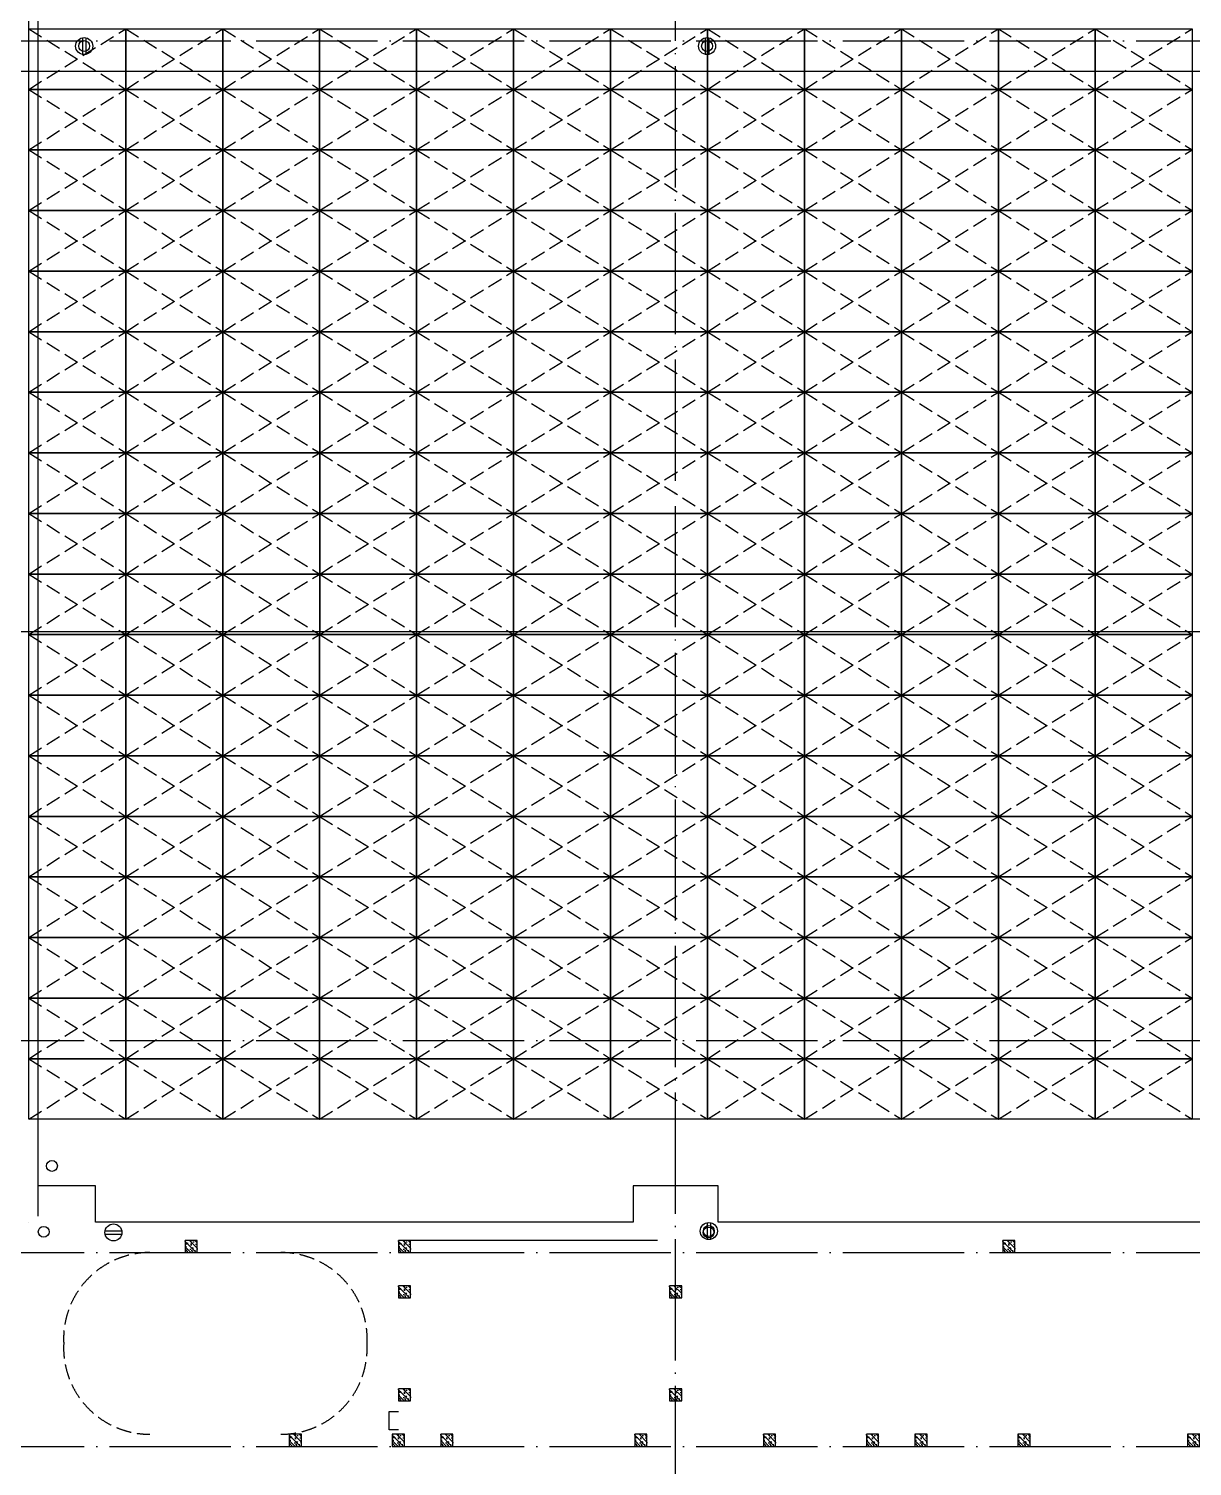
# Model space of a CAD drawing. Extents: x 6843040 to 15500510, y -6507076 to -4940511.
# Drawn here: x 9191530 to 9210731, y -5554030 to -5530302 of the extents above; entities that cross this region are included whole.
import ezdxf

# ---------------------------------------------------------------- set-up
doc = ezdxf.new("R2010")
doc.units = 0
doc.header["$LTSCALE"] = 1000
doc.header["$MEASUREMENT"] = 0
doc.linetypes.add('DASH', pattern=[0.35, 0.25, -0.1])
doc.linetypes.add('DOTE', pattern=[2.42, 2, -0.2, 0.02, -0.2])
for name, color, linetype in [('AXIS', 3, 'Continuous'), ('COLUMN', 10, 'Continuous'), ('DOTE', 8, 'DOTE'), ('EQUIP_雨水斗', 7, 'Continuous'), ('FLOOR', 9, 'Continuous'), ('plan-1', 40, 'Continuous'), ('PUB_HATCH', 8, 'Continuous'), ('S_SURFACE', 6, 'Continuous'), ('VPIPE-雨水', 4, 'Continuous'), ('建筑细线', 5, 'Continuous')]:
    doc.layers.add(name, color=color, linetype=linetype)

# ---------------------------------------------------------------- blocks, each defined once
blk = doc.blocks.new('GF')
at = {"layer": 'PUB_HATCH', "linetype": 'DASH'}
for p, q in [((4750146, -1332007), (4751746, -1331007)), ((4750146, -1331007), (4751746, -1332007))]:
    blk.add_line(p, q, dxfattribs=at)
at = {"layer": 'PUB_HATCH'}
blk.add_lwpolyline([(4751746, -1332007), (4750146, -1332007), (4750146, -1331007), (4751746, -1331007)], close=True, dxfattribs=at)
blk = doc.blocks.new('屋面层构造柱0911')
at = {"layer": 'PUB_HATCH'}
h = blk.add_hatch(dxfattribs=at)
h.set_pattern_fill('钢筋混凝土', color=256, scale=25, angle=90, style=0)
h.set_pattern_definition([(134.999998, (-1374869.433, 749858.72), (-44.194175, -44.194172), []), (140, (-1374869.43, 749858.72), (15.68804, 179.315045), [18.75, -206.25]), (85, (-1374869.43, 749858.72), (-188.048035, -34.68783), [15, -165]), (190.4514, (-1374868.13, 749873.66), (-172.35988, 144.62735), [15.93505, -175.28553]), (136.1842, (-1374919.43, 749858.72), (41.37976, 266.81026), [28.125, -309.375]), (186.6356, (-1374915.99, 749880.95), (-243.52946, 233.66568), [23.90257, -262.92825]), (81.1842, (-1374919.43, 749858.72), (-243.52964, 233.6655), [22.5, -247.5]), (111, (-1374906.93, 749883.72), (100.65473, 149.22676), [18.75, -206.25]), (56, (-1374906.93, 749883.72), (-181.28751, 60.82884), [15, -165]), (161.4514, (-1374898.55, 749896.15), (-80.63262, 210.05566), [15.93505, -175.28553]), (127.499998, (-1374869.433, 749858.72), (-83.223463, 3.039967), [0, -163, 0, -167.5, 0, -165.625]), (97.499998, (-1374869.43, 749858.72), (-98.602926, 65.767388), [0, -95.5, 0, -159.25, 0, -63.125]), (57.499998, (-1374869.433, 749802.97), (5.638722, 133.455609), [0, -62.5, 0, -195, 0, -258.75]), (47.499998, (-1374869.43, 749777.97), (-25.02624, 145.796543), [0, -81.25, 0, -129.5, 0, -183.75])])
edge = h.paths.add_edge_path()
edge.add_line((-1068453, 1017340), (-1068653, 1017340))
edge.add_line((-1068453, 1017340), (-1068453, 1017540))
edge.add_line((-1068453, 1017540), (-1068653, 1017540))
edge.add_line((-1068653, 1017540), (-1068653, 1017340))
h = blk.add_hatch(dxfattribs=at)
h.set_pattern_fill('钢筋混凝土', color=256, scale=25, angle=90, style=0)
h.set_pattern_definition([(134.999998, (-1371350.62, 749858.72), (-44.194175, -44.194172), []), (140, (-1371350.62, 749858.72), (15.68804, 179.315045), [18.75, -206.25]), (85, (-1371350.62, 749858.72), (-188.048035, -34.68783), [15, -165]), (190.4514, (-1371349.31, 749873.66), (-172.35988, 144.62735), [15.93505, -175.28553]), (136.1842, (-1371400.62, 749858.72), (41.37976, 266.81026), [28.125, -309.375]), (186.6356, (-1371397.17, 749880.95), (-243.52946, 233.66568), [23.90257, -262.92825]), (81.1842, (-1371400.62, 749858.72), (-243.52964, 233.6655), [22.5, -247.5]), (111, (-1371388.12, 749883.72), (100.65473, 149.22676), [18.75, -206.25]), (56, (-1371388.12, 749883.72), (-181.28751, 60.82884), [15, -165]), (161.4514, (-1371379.73, 749896.15), (-80.63262, 210.05566), [15.93505, -175.28553]), (127.499998, (-1371350.62, 749858.72), (-83.223463, 3.039967), [0, -163, 0, -167.5, 0, -165.625]), (97.499998, (-1371350.62, 749858.72), (-98.602926, 65.767388), [0, -95.5, 0, -159.25, 0, -63.125]), (57.499998, (-1371350.62, 749802.97), (5.638722, 133.455609), [0, -62.5, 0, -195, 0, -258.75]), (47.499998, (-1371350.62, 749777.97), (-25.02624, 145.796543), [0, -81.25, 0, -129.5, 0, -183.75])])
edge = h.paths.add_edge_path()
edge.add_line((-1064934, 1017340), (-1065134, 1017340))
edge.add_line((-1064934, 1017340), (-1064934, 1017540))
edge.add_line((-1064934, 1017540), (-1065134, 1017540))
edge.add_line((-1065134, 1017540), (-1065134, 1017340))
h = blk.add_hatch(dxfattribs=at)
h.set_pattern_fill('钢筋混凝土', color=256, scale=25, angle=90, style=0)
h.set_pattern_definition([(134.999998, (-1361375.3, 749859.19), (-44.194175, -44.194172), []), (140, (-1361375.3, 749859.19), (15.68804, 179.315045), [18.75, -206.25]), (85, (-1361375.3, 749859.19), (-188.048035, -34.68783), [15, -165]), (190.4514, (-1361374, 749874.13), (-172.35988, 144.62735), [15.93505, -175.28553]), (136.1842, (-1361425.3, 749859.2), (41.37976, 266.81026), [28.125, -309.375]), (186.6356, (-1361421.85, 749881.42), (-243.52946, 233.66568), [23.90257, -262.92825]), (81.1842, (-1361425.3, 749859.2), (-243.52964, 233.6655), [22.5, -247.5]), (111, (-1361412.8, 749884.19), (100.65473, 149.22676), [18.75, -206.25]), (56, (-1361412.8, 749884.19), (-181.28751, 60.82884), [15, -165]), (161.4514, (-1361404.42, 749896.63), (-80.63262, 210.05566), [15.93505, -175.28553]), (127.499998, (-1361375.3, 749859.19), (-83.223463, 3.039967), [0, -163, 0, -167.5, 0, -165.625]), (97.499998, (-1361375.3, 749859.19), (-98.602926, 65.767388), [0, -95.5, 0, -159.25, 0, -63.125]), (57.499998, (-1361375.3, 749803.44), (5.638722, 133.455609), [0, -62.5, 0, -195, 0, -258.75]), (47.499998, (-1361375.3, 749778.44), (-25.02624, 145.796543), [0, -81.25, 0, -129.5, 0, -183.75])])
edge = h.paths.add_edge_path()
edge.add_line((-1054959, 1017341), (-1055159, 1017341))
edge.add_line((-1054959, 1017341), (-1054959, 1017541))
edge.add_line((-1054959, 1017541), (-1055159, 1017541))
edge.add_line((-1055159, 1017541), (-1055159, 1017341))
h = blk.add_hatch(dxfattribs=at)
h.set_pattern_fill('钢筋混凝土', color=256, scale=25, angle=90, style=0)
h.set_pattern_definition([(134.999998, (-1371350.62, 749109.19), (-44.194175, -44.194172), []), (140, (-1371350.62, 749109.19), (15.68804, 179.315045), [18.75, -206.25]), (85, (-1371350.62, 749109.19), (-188.048035, -34.68783), [15, -165]), (190.4514, (-1371349.31, 749124.13), (-172.35988, 144.62735), [15.93505, -175.28553]), (136.1842, (-1371400.62, 749109.2), (41.37976, 266.81026), [28.125, -309.375]), (186.6356, (-1371397.17, 749131.42), (-243.52946, 233.66568), [23.90257, -262.92825]), (81.1842, (-1371400.62, 749109.2), (-243.52964, 233.6655), [22.5, -247.5]), (111, (-1371388.12, 749134.19), (100.65473, 149.22676), [18.75, -206.25]), (56, (-1371388.12, 749134.19), (-181.28751, 60.82884), [15, -165]), (161.4514, (-1371379.73, 749146.63), (-80.63262, 210.05566), [15.93505, -175.28553]), (127.499998, (-1371350.62, 749109.19), (-83.223463, 3.039967), [0, -163, 0, -167.5, 0, -165.625]), (97.499998, (-1371350.62, 749109.19), (-98.602926, 65.767388), [0, -95.5, 0, -159.25, 0, -63.125]), (57.499998, (-1371350.62, 749053.44), (5.638722, 133.455609), [0, -62.5, 0, -195, 0, -258.75]), (47.499998, (-1371350.62, 749028.44), (-25.02624, 145.796543), [0, -81.25, 0, -129.5, 0, -183.75])])
edge = h.paths.add_edge_path()
edge.add_line((-1064934, 1016591), (-1065134, 1016591))
edge.add_line((-1064934, 1016591), (-1064934, 1016791))
edge.add_line((-1064934, 1016791), (-1065134, 1016791))
edge.add_line((-1065134, 1016791), (-1065134, 1016591))
h = blk.add_hatch(dxfattribs=at)
h.set_pattern_fill('钢筋混凝土', color=256, scale=25, angle=90, style=0)
h.set_pattern_definition([(134.999998, (-1366875.3, 749109.19), (-44.194175, -44.194172), []), (140, (-1366875.3, 749109.19), (15.68804, 179.315045), [18.75, -206.25]), (85, (-1366875.3, 749109.19), (-188.048035, -34.68783), [15, -165]), (190.4514, (-1366874, 749124.13), (-172.35988, 144.62735), [15.93505, -175.28553]), (136.1842, (-1366925.3, 749109.2), (41.37976, 266.81026), [28.125, -309.375]), (186.6356, (-1366921.85, 749131.42), (-243.52946, 233.66568), [23.90257, -262.92825]), (81.1842, (-1366925.3, 749109.2), (-243.52964, 233.6655), [22.5, -247.5]), (111, (-1366912.8, 749134.19), (100.65473, 149.22676), [18.75, -206.25]), (56, (-1366912.8, 749134.19), (-181.28751, 60.82884), [15, -165]), (161.4514, (-1366904.42, 749146.63), (-80.63262, 210.05566), [15.93505, -175.28553]), (127.499998, (-1366875.3, 749109.19), (-83.223463, 3.039967), [0, -163, 0, -167.5, 0, -165.625]), (97.499998, (-1366875.3, 749109.19), (-98.602926, 65.767388), [0, -95.5, 0, -159.25, 0, -63.125]), (57.499998, (-1366875.3, 749053.44), (5.638722, 133.455609), [0, -62.5, 0, -195, 0, -258.75]), (47.499998, (-1366875.3, 749028.44), (-25.02624, 145.796543), [0, -81.25, 0, -129.5, 0, -183.75])])
edge = h.paths.add_edge_path()
edge.add_line((-1060459, 1016591), (-1060659, 1016591))
edge.add_line((-1060459, 1016591), (-1060459, 1016791))
edge.add_line((-1060459, 1016791), (-1060659, 1016791))
edge.add_line((-1060659, 1016791), (-1060659, 1016591))
h = blk.add_hatch(dxfattribs=at)
h.set_pattern_fill('钢筋混凝土', color=256, scale=25, angle=90, style=0)
h.set_pattern_definition([(134.999998, (-1371350.62, 747409.19), (-44.194175, -44.194172), []), (140, (-1371350.62, 747409.19), (15.68804, 179.315045), [18.75, -206.25]), (85, (-1371350.62, 747409.19), (-188.048035, -34.68783), [15, -165]), (190.4514, (-1371349.31, 747424.13), (-172.35988, 144.62735), [15.93505, -175.28553]), (136.1842, (-1371400.62, 747409.2), (41.37976, 266.81026), [28.125, -309.375]), (186.6356, (-1371397.17, 747431.42), (-243.52946, 233.66568), [23.90257, -262.92825]), (81.1842, (-1371400.62, 747409.2), (-243.52964, 233.6655), [22.5, -247.5]), (111, (-1371388.12, 747434.19), (100.65473, 149.22676), [18.75, -206.25]), (56, (-1371388.12, 747434.19), (-181.28751, 60.82884), [15, -165]), (161.4514, (-1371379.73, 747446.63), (-80.63262, 210.05566), [15.93505, -175.28553]), (127.499998, (-1371350.62, 747409.19), (-83.223463, 3.039967), [0, -163, 0, -167.5, 0, -165.625]), (97.499998, (-1371350.62, 747409.19), (-98.602926, 65.767388), [0, -95.5, 0, -159.25, 0, -63.125]), (57.499998, (-1371350.62, 747353.44), (5.638722, 133.455609), [0, -62.5, 0, -195, 0, -258.75]), (47.499998, (-1371350.62, 747328.44), (-25.02624, 145.796543), [0, -81.25, 0, -129.5, 0, -183.75])])
edge = h.paths.add_edge_path()
edge.add_line((-1064934, 1014891), (-1065134, 1014891))
edge.add_line((-1064934, 1014891), (-1064934, 1015091))
edge.add_line((-1064934, 1015091), (-1065134, 1015091))
edge.add_line((-1065134, 1015091), (-1065134, 1014891))
h = blk.add_hatch(dxfattribs=at)
h.set_pattern_fill('钢筋混凝土', color=256, scale=25, angle=90, style=0)
h.set_pattern_definition([(134.999998, (-1366875.3, 747409.19), (-44.194175, -44.194172), []), (140, (-1366875.3, 747409.19), (15.68804, 179.315045), [18.75, -206.25]), (85, (-1366875.3, 747409.19), (-188.048035, -34.68783), [15, -165]), (190.4514, (-1366874, 747424.13), (-172.35988, 144.62735), [15.93505, -175.28553]), (136.1842, (-1366925.3, 747409.2), (41.37976, 266.81026), [28.125, -309.375]), (186.6356, (-1366921.85, 747431.42), (-243.52946, 233.66568), [23.90257, -262.92825]), (81.1842, (-1366925.3, 747409.2), (-243.52964, 233.6655), [22.5, -247.5]), (111, (-1366912.8, 747434.19), (100.65473, 149.22676), [18.75, -206.25]), (56, (-1366912.8, 747434.19), (-181.28751, 60.82884), [15, -165]), (161.4514, (-1366904.42, 747446.63), (-80.63262, 210.05566), [15.93505, -175.28553]), (127.499998, (-1366875.3, 747409.19), (-83.223463, 3.039967), [0, -163, 0, -167.5, 0, -165.625]), (97.499998, (-1366875.3, 747409.19), (-98.602926, 65.767388), [0, -95.5, 0, -159.25, 0, -63.125]), (57.499998, (-1366875.3, 747353.44), (5.638722, 133.455609), [0, -62.5, 0, -195, 0, -258.75]), (47.499998, (-1366875.3, 747328.44), (-25.02624, 145.796543), [0, -81.25, 0, -129.5, 0, -183.75])])
edge = h.paths.add_edge_path()
edge.add_line((-1060459, 1014891), (-1060659, 1014891))
edge.add_line((-1060459, 1014891), (-1060459, 1015091))
edge.add_line((-1060459, 1015091), (-1060659, 1015091))
edge.add_line((-1060659, 1015091), (-1060659, 1014891))
h = blk.add_hatch(dxfattribs=at)
h.set_pattern_fill('钢筋混凝土', color=256, scale=25, angle=90, style=0)
h.set_pattern_definition([(134.999998, (-1373150.3, 746659.19), (-44.194175, -44.194172), []), (140, (-1373150.3, 746659.19), (15.68804, 179.315045), [18.75, -206.25]), (85, (-1373150.3, 746659.19), (-188.048035, -34.68783), [15, -165]), (190.4514, (-1373148.99, 746674.13), (-172.35988, 144.62735), [15.93505, -175.28553]), (136.1842, (-1373200.3, 746659.2), (41.37976, 266.81026), [28.125, -309.375]), (186.6356, (-1373196.85, 746681.42), (-243.52946, 233.66568), [23.90257, -262.92825]), (81.1842, (-1373200.3, 746659.2), (-243.52964, 233.6655), [22.5, -247.5]), (111, (-1373187.8, 746684.19), (100.65473, 149.22676), [18.75, -206.25]), (56, (-1373187.8, 746684.19), (-181.28751, 60.82884), [15, -165]), (161.4514, (-1373179.41, 746696.63), (-80.63262, 210.05566), [15.93505, -175.28553]), (127.499998, (-1373150.3, 746659.19), (-83.223463, 3.039967), [0, -163, 0, -167.5, 0, -165.625]), (97.499998, (-1373150.3, 746659.19), (-98.602926, 65.767388), [0, -95.5, 0, -159.25, 0, -63.125]), (57.499998, (-1373150.3, 746603.44), (5.638722, 133.455609), [0, -62.5, 0, -195, 0, -258.75]), (47.499998, (-1373150.3, 746578.44), (-25.02624, 145.796543), [0, -81.25, 0, -129.5, 0, -183.75])])
edge = h.paths.add_edge_path()
edge.add_line((-1066734, 1014141), (-1066934, 1014141))
edge.add_line((-1066734, 1014141), (-1066734, 1014341))
edge.add_line((-1066734, 1014341), (-1066934, 1014341))
edge.add_line((-1066934, 1014341), (-1066934, 1014141))
h = blk.add_hatch(dxfattribs=at)
h.set_pattern_fill('钢筋混凝土', color=256, scale=25, angle=90, style=0)
h.set_pattern_definition([(134.999998, (-1371450.3, 746659.19), (-44.194175, -44.194172), []), (140, (-1371450.3, 746659.19), (15.68804, 179.315045), [18.75, -206.25]), (85, (-1371450.3, 746659.19), (-188.048035, -34.68783), [15, -165]), (190.4514, (-1371448.99, 746674.13), (-172.35988, 144.62735), [15.93505, -175.28553]), (136.1842, (-1371500.3, 746659.2), (41.37976, 266.81026), [28.125, -309.375]), (186.6356, (-1371496.85, 746681.42), (-243.52946, 233.66568), [23.90257, -262.92825]), (81.1842, (-1371500.3, 746659.2), (-243.52964, 233.6655), [22.5, -247.5]), (111, (-1371487.8, 746684.19), (100.65473, 149.22676), [18.75, -206.25]), (56, (-1371487.8, 746684.19), (-181.28751, 60.82884), [15, -165]), (161.4514, (-1371479.41, 746696.63), (-80.63262, 210.05566), [15.93505, -175.28553]), (127.499998, (-1371450.3, 746659.19), (-83.223463, 3.039967), [0, -163, 0, -167.5, 0, -165.625]), (97.499998, (-1371450.3, 746659.19), (-98.602926, 65.767388), [0, -95.5, 0, -159.25, 0, -63.125]), (57.499998, (-1371450.3, 746603.44), (5.638722, 133.455609), [0, -62.5, 0, -195, 0, -258.75]), (47.499998, (-1371450.3, 746578.44), (-25.02624, 145.796543), [0, -81.25, 0, -129.5, 0, -183.75])])
edge = h.paths.add_edge_path()
edge.add_line((-1065034, 1014141), (-1065234, 1014141))
edge.add_line((-1065034, 1014141), (-1065034, 1014341))
edge.add_line((-1065034, 1014341), (-1065234, 1014341))
edge.add_line((-1065234, 1014341), (-1065234, 1014141))
h = blk.add_hatch(dxfattribs=at)
h.set_pattern_fill('钢筋混凝土', color=256, scale=25, angle=90, style=0)
h.set_pattern_definition([(134.999998, (-1370650.3, 746658.72), (-44.194175, -44.194172), []), (140, (-1370650.3, 746658.72), (15.68804, 179.315045), [18.75, -206.25]), (85, (-1370650.3, 746658.72), (-188.048035, -34.68783), [15, -165]), (190.4514, (-1370649, 746673.66), (-172.35988, 144.62735), [15.93505, -175.28553]), (136.1842, (-1370700.3, 746658.72), (41.37976, 266.81026), [28.125, -309.375]), (186.6356, (-1370696.85, 746680.95), (-243.52946, 233.66568), [23.90257, -262.92825]), (81.1842, (-1370700.3, 746658.72), (-243.52964, 233.6655), [22.5, -247.5]), (111, (-1370687.8, 746683.72), (100.65473, 149.22676), [18.75, -206.25]), (56, (-1370687.8, 746683.72), (-181.28751, 60.82884), [15, -165]), (161.4514, (-1370679.41, 746696.15), (-80.63262, 210.05566), [15.93505, -175.28553]), (127.499998, (-1370650.3, 746658.72), (-83.223463, 3.039967), [0, -163, 0, -167.5, 0, -165.625]), (97.499998, (-1370650.3, 746658.72), (-98.602926, 65.767388), [0, -95.5, 0, -159.25, 0, -63.125]), (57.499998, (-1370650.3, 746602.97), (5.638722, 133.455609), [0, -62.5, 0, -195, 0, -258.75]), (47.499998, (-1370650.3, 746577.97), (-25.02624, 145.796543), [0, -81.25, 0, -129.5, 0, -183.75])])
edge = h.paths.add_edge_path()
edge.add_line((-1064234, 1014140), (-1064434, 1014140))
edge.add_line((-1064234, 1014140), (-1064234, 1014340))
edge.add_line((-1064234, 1014340), (-1064434, 1014340))
edge.add_line((-1064434, 1014340), (-1064434, 1014140))
h = blk.add_hatch(dxfattribs=at)
h.set_pattern_fill('钢筋混凝土', color=256, scale=25, angle=90, style=0)
h.set_pattern_definition([(134.999998, (-1367450.3, 746658.72), (-44.194175, -44.194172), []), (140, (-1367450.3, 746658.72), (15.68804, 179.315045), [18.75, -206.25]), (85, (-1367450.3, 746658.72), (-188.048035, -34.68783), [15, -165]), (190.4514, (-1367449, 746673.66), (-172.35988, 144.62735), [15.93505, -175.28553]), (136.1842, (-1367500.3, 746658.72), (41.37976, 266.81026), [28.125, -309.375]), (186.6356, (-1367496.85, 746680.95), (-243.52946, 233.66568), [23.90257, -262.92825]), (81.1842, (-1367500.3, 746658.72), (-243.52964, 233.6655), [22.5, -247.5]), (111, (-1367487.8, 746683.72), (100.65473, 149.22676), [18.75, -206.25]), (56, (-1367487.8, 746683.72), (-181.28751, 60.82884), [15, -165]), (161.4514, (-1367479.41, 746696.15), (-80.63262, 210.05566), [15.93505, -175.28553]), (127.499998, (-1367450.3, 746658.72), (-83.223463, 3.039967), [0, -163, 0, -167.5, 0, -165.625]), (97.499998, (-1367450.3, 746658.72), (-98.602926, 65.767388), [0, -95.5, 0, -159.25, 0, -63.125]), (57.499998, (-1367450.3, 746602.97), (5.638722, 133.455609), [0, -62.5, 0, -195, 0, -258.75]), (47.499998, (-1367450.3, 746577.97), (-25.02624, 145.796543), [0, -81.25, 0, -129.5, 0, -183.75])])
edge = h.paths.add_edge_path()
edge.add_line((-1061034, 1014140), (-1061234, 1014140))
edge.add_line((-1061034, 1014140), (-1061034, 1014340))
edge.add_line((-1061034, 1014340), (-1061234, 1014340))
edge.add_line((-1061234, 1014340), (-1061234, 1014140))
h = blk.add_hatch(dxfattribs=at)
h.set_pattern_fill('钢筋混凝土', color=256, scale=25, angle=90, style=0)
h.set_pattern_definition([(134.999998, (-1365325.3, 746658.72), (-44.194175, -44.194172), []), (140, (-1365325.3, 746658.72), (15.68804, 179.315045), [18.75, -206.25]), (85, (-1365325.3, 746658.72), (-188.048035, -34.68783), [15, -165]), (190.4514, (-1365324, 746673.66), (-172.35988, 144.62735), [15.93505, -175.28553]), (136.1842, (-1365375.3, 746658.72), (41.37976, 266.81026), [28.125, -309.375]), (186.6356, (-1365371.85, 746680.95), (-243.52946, 233.66568), [23.90257, -262.92825]), (81.1842, (-1365375.3, 746658.72), (-243.52964, 233.6655), [22.5, -247.5]), (111, (-1365362.8, 746683.72), (100.65473, 149.22676), [18.75, -206.25]), (56, (-1365362.8, 746683.72), (-181.28751, 60.82884), [15, -165]), (161.4514, (-1365354.41, 746696.15), (-80.63262, 210.05566), [15.93505, -175.28553]), (127.499998, (-1365325.3, 746658.72), (-83.223463, 3.039967), [0, -163, 0, -167.5, 0, -165.625]), (97.499998, (-1365325.3, 746658.72), (-98.602926, 65.767388), [0, -95.5, 0, -159.25, 0, -63.125]), (57.499998, (-1365325.3, 746602.97), (5.638722, 133.455609), [0, -62.5, 0, -195, 0, -258.75]), (47.499998, (-1365325.3, 746577.97), (-25.02624, 145.796543), [0, -81.25, 0, -129.5, 0, -183.75])])
edge = h.paths.add_edge_path()
edge.add_line((-1058909, 1014140), (-1059109, 1014140))
edge.add_line((-1058909, 1014140), (-1058909, 1014340))
edge.add_line((-1058909, 1014340), (-1059109, 1014340))
edge.add_line((-1059109, 1014340), (-1059109, 1014140))
h = blk.add_hatch(dxfattribs=at)
h.set_pattern_fill('钢筋混凝土', color=256, scale=25, angle=90, style=0)
h.set_pattern_definition([(134.999998, (-1363625.3, 746658.72), (-44.194175, -44.194172), []), (140, (-1363625.3, 746658.72), (15.68804, 179.315045), [18.75, -206.25]), (85, (-1363625.3, 746658.72), (-188.048035, -34.68783), [15, -165]), (190.4514, (-1363624, 746673.66), (-172.35988, 144.62735), [15.93505, -175.28553]), (136.1842, (-1363675.3, 746658.72), (41.37976, 266.81026), [28.125, -309.375]), (186.6356, (-1363671.85, 746680.95), (-243.52946, 233.66568), [23.90257, -262.92825]), (81.1842, (-1363675.3, 746658.72), (-243.52964, 233.6655), [22.5, -247.5]), (111, (-1363662.8, 746683.72), (100.65473, 149.22676), [18.75, -206.25]), (56, (-1363662.8, 746683.72), (-181.28751, 60.82884), [15, -165]), (161.4514, (-1363654.41, 746696.15), (-80.63262, 210.05566), [15.93505, -175.28553]), (127.499998, (-1363625.3, 746658.72), (-83.223463, 3.039967), [0, -163, 0, -167.5, 0, -165.625]), (97.499998, (-1363625.3, 746658.72), (-98.602926, 65.767388), [0, -95.5, 0, -159.25, 0, -63.125]), (57.499998, (-1363625.3, 746602.97), (5.638722, 133.455609), [0, -62.5, 0, -195, 0, -258.75]), (47.499998, (-1363625.3, 746577.97), (-25.02624, 145.796543), [0, -81.25, 0, -129.5, 0, -183.75])])
edge = h.paths.add_edge_path()
edge.add_line((-1057209, 1014140), (-1057409, 1014140))
edge.add_line((-1057209, 1014140), (-1057209, 1014340))
edge.add_line((-1057209, 1014340), (-1057409, 1014340))
edge.add_line((-1057409, 1014340), (-1057409, 1014140))
h = blk.add_hatch(dxfattribs=at)
h.set_pattern_fill('钢筋混凝土', color=256, scale=25, angle=90, style=0)
h.set_pattern_definition([(134.999998, (-1362825.3, 746658.72), (-44.194175, -44.194172), []), (140, (-1362825.3, 746658.72), (15.68804, 179.315045), [18.75, -206.25]), (85, (-1362825.3, 746658.72), (-188.048035, -34.68783), [15, -165]), (190.4514, (-1362824, 746673.66), (-172.35988, 144.62735), [15.93505, -175.28553]), (136.1842, (-1362875.3, 746658.72), (41.37976, 266.81026), [28.125, -309.375]), (186.6356, (-1362871.85, 746680.95), (-243.52946, 233.66568), [23.90257, -262.92825]), (81.1842, (-1362875.3, 746658.72), (-243.52964, 233.6655), [22.5, -247.5]), (111, (-1362862.8, 746683.72), (100.65473, 149.22676), [18.75, -206.25]), (56, (-1362862.8, 746683.72), (-181.28751, 60.82884), [15, -165]), (161.4514, (-1362854.41, 746696.15), (-80.63262, 210.05566), [15.93505, -175.28553]), (127.499998, (-1362825.3, 746658.72), (-83.223463, 3.039967), [0, -163, 0, -167.5, 0, -165.625]), (97.499998, (-1362825.3, 746658.72), (-98.602926, 65.767388), [0, -95.5, 0, -159.25, 0, -63.125]), (57.499998, (-1362825.3, 746602.97), (5.638722, 133.455609), [0, -62.5, 0, -195, 0, -258.75]), (47.499998, (-1362825.3, 746577.97), (-25.02624, 145.796543), [0, -81.25, 0, -129.5, 0, -183.75])])
edge = h.paths.add_edge_path()
edge.add_line((-1056409, 1014140), (-1056609, 1014140))
edge.add_line((-1056409, 1014140), (-1056409, 1014340))
edge.add_line((-1056409, 1014340), (-1056609, 1014340))
edge.add_line((-1056609, 1014340), (-1056609, 1014140))
h = blk.add_hatch(dxfattribs=at)
h.set_pattern_fill('钢筋混凝土', color=256, scale=25, angle=90, style=0)
h.set_pattern_definition([(134.999998, (-1361125.3, 746658.72), (-44.194175, -44.194172), []), (140, (-1361125.3, 746658.72), (15.68804, 179.315045), [18.75, -206.25]), (85, (-1361125.3, 746658.72), (-188.048035, -34.68783), [15, -165]), (190.4514, (-1361124, 746673.66), (-172.35988, 144.62735), [15.93505, -175.28553]), (136.1842, (-1361175.3, 746658.72), (41.37976, 266.81026), [28.125, -309.375]), (186.6356, (-1361171.85, 746680.95), (-243.52946, 233.66568), [23.90257, -262.92825]), (81.1842, (-1361175.3, 746658.72), (-243.52964, 233.6655), [22.5, -247.5]), (111, (-1361162.8, 746683.72), (100.65473, 149.22676), [18.75, -206.25]), (56, (-1361162.8, 746683.72), (-181.28751, 60.82884), [15, -165]), (161.4514, (-1361154.41, 746696.15), (-80.63262, 210.05566), [15.93505, -175.28553]), (127.499998, (-1361125.3, 746658.72), (-83.223463, 3.039967), [0, -163, 0, -167.5, 0, -165.625]), (97.499998, (-1361125.3, 746658.72), (-98.602926, 65.767388), [0, -95.5, 0, -159.25, 0, -63.125]), (57.499998, (-1361125.3, 746602.97), (5.638722, 133.455609), [0, -62.5, 0, -195, 0, -258.75]), (47.499998, (-1361125.3, 746577.97), (-25.02624, 145.796543), [0, -81.25, 0, -129.5, 0, -183.75])])
edge = h.paths.add_edge_path()
edge.add_line((-1054709, 1014140), (-1054909, 1014140))
edge.add_line((-1054709, 1014140), (-1054709, 1014340))
edge.add_line((-1054709, 1014340), (-1054909, 1014340))
edge.add_line((-1054909, 1014340), (-1054909, 1014140))
h = blk.add_hatch(dxfattribs=at)
h.set_pattern_fill('钢筋混凝土', color=256, scale=25, angle=90, style=0)
h.set_pattern_definition([(134.999998, (-1358325.3, 746658.72), (-44.194175, -44.194172), []), (140, (-1358325.3, 746658.72), (15.68804, 179.315045), [18.75, -206.25]), (85, (-1358325.3, 746658.72), (-188.048035, -34.68783), [15, -165]), (190.4514, (-1358324, 746673.66), (-172.35988, 144.62735), [15.93505, -175.28553]), (136.1842, (-1358375.3, 746658.72), (41.37976, 266.81026), [28.125, -309.375]), (186.6356, (-1358371.85, 746680.95), (-243.52946, 233.66568), [23.90257, -262.92825]), (81.1842, (-1358375.3, 746658.72), (-243.52964, 233.6655), [22.5, -247.5]), (111, (-1358362.8, 746683.72), (100.65473, 149.22676), [18.75, -206.25]), (56, (-1358362.8, 746683.72), (-181.28751, 60.82884), [15, -165]), (161.4514, (-1358354.41, 746696.15), (-80.63262, 210.05566), [15.93505, -175.28553]), (127.499998, (-1358325.3, 746658.72), (-83.223463, 3.039967), [0, -163, 0, -167.5, 0, -165.625]), (97.499998, (-1358325.3, 746658.72), (-98.602926, 65.767388), [0, -95.5, 0, -159.25, 0, -63.125]), (57.499998, (-1358325.3, 746602.97), (5.638722, 133.455609), [0, -62.5, 0, -195, 0, -258.75]), (47.499998, (-1358325.3, 746577.97), (-25.02624, 145.796543), [0, -81.25, 0, -129.5, 0, -183.75])])
edge = h.paths.add_edge_path()
edge.add_line((-1051909, 1014140), (-1052109, 1014140))
edge.add_line((-1051909, 1014140), (-1051909, 1014340))
edge.add_line((-1051909, 1014340), (-1052109, 1014340))
edge.add_line((-1052109, 1014340), (-1052109, 1014140))
at = {"layer": 'COLUMN'}
for points in [[(-1068653, 1017340), (-1068453, 1017340), (-1068453, 1017540), (-1068653, 1017540)], [(-1065134, 1017340), (-1064934, 1017340), (-1064934, 1017540), (-1065134, 1017540)], [(-1055159, 1017341), (-1054959, 1017341), (-1054959, 1017541), (-1055159, 1017541)], [(-1065134, 1016591), (-1064934, 1016591), (-1064934, 1016791), (-1065134, 1016791)], [(-1060659, 1016591), (-1060459, 1016591), (-1060459, 1016791), (-1060659, 1016791)], [(-1065134, 1014891), (-1064934, 1014891), (-1064934, 1015091), (-1065134, 1015091)], [(-1060659, 1014891), (-1060459, 1014891), (-1060459, 1015091), (-1060659, 1015091)], [(-1066934, 1014141), (-1066734, 1014141), (-1066734, 1014341), (-1066934, 1014341)], [(-1065234, 1014141), (-1065034, 1014141), (-1065034, 1014341), (-1065234, 1014341)], [(-1064434, 1014140), (-1064234, 1014140), (-1064234, 1014340), (-1064434, 1014340)], [(-1061234, 1014140), (-1061034, 1014140), (-1061034, 1014340), (-1061234, 1014340)], [(-1059109, 1014140), (-1058909, 1014140), (-1058909, 1014340), (-1059109, 1014340)], [(-1057409, 1014140), (-1057209, 1014140), (-1057209, 1014340), (-1057409, 1014340)], [(-1056609, 1014140), (-1056409, 1014140), (-1056409, 1014340), (-1056609, 1014340)], [(-1054909, 1014140), (-1054709, 1014140), (-1054709, 1014340), (-1054909, 1014340)], [(-1052109, 1014140), (-1051909, 1014140), (-1051909, 1014340), (-1052109, 1014340)]]:
    blk.add_lwpolyline(points, close=True, dxfattribs=at)
blk = doc.blocks.new('$TwtSys$00000139')
at = {"color": 7}
for p, q in [((-19, 92, 0), (-19, -92, 0)), ((19, 92, 0), (19, -92, 0))]:
    blk.add_line(p, q, dxfattribs=at)
blk.add_circle((0, 0, 0), 93.8)
blk = doc.blocks.new('屋面层排水')
at = {"layer": 'VPIPE-雨水'}
for centre in [(9192445, -5530588), (9202724, -5530588), (9191912, -5549073), (9191778, -5550160), (9202749, -5550171), (9202753, -5550147)]:
    blk.add_circle(centre, 90, dxfattribs=at)
at = {"layer": 'EQUIP_雨水斗', "xscale": 1.5, "yscale": 1.5, "zscale": 1.5}
for p in [(9192445, -5530588), (9202724, -5530588), (9202753, -5550147)]:
    blk.add_blockref('$TwtSys$00000139', p, dxfattribs=at)
at = {"layer": 'EQUIP_雨水斗', "xscale": 1.500000000000001, "yscale": 1.500000000000001, "zscale": 1.500000000000001, "rotation": 90}
blk.add_blockref('$TwtSys$00000139', (9192928, -5550170), dxfattribs=at)

msp = doc.modelspace()

# ---------------------------------------------------------------- linework, layer by layer
msp.add_lwpolyline([(9242730.8, -5548302), (9191530.4, -5548301.9), (9191530.4, -5507301.1), (9242730.8, -5507301.1)], close=True)
at = {"layer": 'AXIS'}
for points in [[(9126805.3, -5531002.4), (9244905.3, -5531002)], [(9131405.3, -5540251), (9244905.3, -5540251.6)], [(9244905.3, -5550002), (9213605.3, -5550002), (9213605.3, -5549402.5), (9212205.3, -5549402.5), (9212205.3, -5550002), (9202905.3, -5550002), (9202905.3, -5549402.5), (9201505.3, -5549402.5), (9201505.3, -5550002), (9192630.3, -5550002), (9192630.3, -5549402.5), (9191680.3, -5549402.5)], [(9191534.2, -5550002), (9191530.4, -5550002)]]:
    msp.add_lwpolyline(points, dxfattribs=at)
at = {"layer": 'DOTE'}
for p, q in [((9202205.3, -5554702), (9202205.3, -5485702.5)), ((9125105.3, -5530502), (9257205.3, -5530502)), ((9125105.3, -5547002), (9258646.1, -5547002)), ((9125105.3, -5550502), (9258646.1, -5550502)), ((9125105.3, -5553702), (9258646.1, -5553702))]:
    msp.add_line(p, q, dxfattribs=at)
at = {"layer": 'FLOOR'}
for points in [[(9191680.3, -5497202), (9191680.3, -5549901.8)], [(9201905.3, -5550302), (9197830, -5550302)]]:
    msp.add_lwpolyline(points, dxfattribs=at)
at = {"layer": 'FLOOR', "linetype": 'DASH'}
for points in [[(9193530.3, -5553501.8, -0.4297216), (9192107.3, -5552001.8, -0.4297216), (9193530.3, -5550501.8)], [(9195690.3, -5553502, 0.4297216), (9197113.3, -5552002, 0.4297216), (9195690.3, -5550502)]]:
    msp.add_lwpolyline(points, format="xyb", dxfattribs=at)
at = {"layer": 'S_SURFACE'}
msp.add_lwpolyline([(9197630, -5553427), (9197480, -5553427), (9197480, -5553127), (9197630, -5553127)], dxfattribs=at)

# ---------------------------------------------------------------- block references
for p in [(4441385.1, -4199294.9), (4442985.1, -4199294.9), (4444585.1, -4199294.9), (4446185.1, -4199294.9), (4447785.1, -4199294.9), (4449385.1, -4199294.9), (4450985.1, -4199294.9), (4452585.1, -4199294.9), (4454185.1, -4199294.9), (4455785.2, -4199294.9), (4457385.2, -4199294.9), (4458985.2, -4199294.9), (4441385.1, -4200294.9), (4442985.1, -4200294.9), (4444585.1, -4200294.9), (4446185.1, -4200294.9), (4447785.1, -4200294.9), (4449385.1, -4200294.9), (4450985.1, -4200294.9), (4452585.2, -4200294.9), (4454185.2, -4200294.9), (4455785.2, -4200294.9), (4457385.2, -4200294.9), (4458985.2, -4200294.9), (4441385, -4201294.8), (4442985, -4201294.9), (4444585, -4201294.8), (4446185, -4201294.9), (4447785, -4201294.8), (4449385.1, -4201294.9), (4450985.1, -4201294.9), (4452585.1, -4201294.9), (4454185.1, -4201294.9), (4455785.1, -4201294.9), (4457385.1, -4201294.9), (4458985.1, -4201294.9), (4441385, -4202294.9), (4442985, -4202294.9), (4444585, -4202294.9), (4446185.1, -4202294.9), (4447785.1, -4202294.9), (4449385.1, -4202294.9), (4450985.1, -4202294.9), (4452585.1, -4202294.9), (4454185.1, -4202294.9), (4455785.1, -4202294.9), (4457385.1, -4202294.9), (4458985.1, -4202294.9), (4441385, -4203295), (4442985, -4203295), (4444585, -4203295), (4446185, -4203295), (4447785, -4203295), (4449385.1, -4203295), (4450985.1, -4203295), (4452585.1, -4203295), (4454185.1, -4203295), (4455785.1, -4203295), (4457385.1, -4203295), (4458985.1, -4203295), (4441385, -4204295), (4442985, -4204295), (4444585, -4204295), (4446185.1, -4204295), (4447785.1, -4204295), (4449385.1, -4204295), (4450985.1, -4204295), (4452585.1, -4204295), (4454185.1, -4204295), (4455785.1, -4204295), (4457385.1, -4204295), (4458985.1, -4204295), (4441385.2, -4205294.9), (4442985.2, -4205294.9), (4444585.2, -4205294.9), (4446185.2, -4205294.9), (4447785.2, -4205294.9), (4449385.3, -4205294.9), (4450985.3, -4205294.9), (4452585.3, -4205294.9), (4454185.3, -4205294.9), (4455785.3, -4205294.9), (4457385.3, -4205294.9), (4458985.3, -4205295), (4441385.2, -4206294.9), (4442985.2, -4206294.9), (4444585.2, -4206294.9), (4446185.3, -4206294.9), (4447785.3, -4206294.9), (4449385.3, -4206294.9), (4450985.3, -4206294.9), (4452585.3, -4206294.9), (4454185.3, -4206294.9), (4455785.3, -4206295), (4457385.3, -4206295), (4458985.4, -4206295), (4441385.2, -4207295), (4442985.2, -4207295), (4444585.2, -4207295), (4446185.2, -4207295), (4447785.2, -4207295), (4449385.3, -4207295), (4450985.3, -4207295), (4452585.3, -4207295), (4454185.3, -4207295), (4455785.3, -4207295), (4457385.3, -4207295), (4458985.3, -4207295.1), (4441385.2, -4208295), (4442985.2, -4208295), (4444585.2, -4208295), (4446185.3, -4208295), (4447785.3, -4208295), (4449385.3, -4208295), (4450985.3, -4208295), (4452585.3, -4208295), (4454185.3, -4208295), (4455785.3, -4208295.1), (4457385.3, -4208295.1), (4458985.4, -4208295.1), (4441385.1, -4209295), (4442985.1, -4209295), (4444585.1, -4209295), (4446185.1, -4209295), (4447785.1, -4209295), (4449385.1, -4209295), (4450985.1, -4209295), (4452585.1, -4209295.1), (4454185.1, -4209295.1), (4455785.2, -4209295.1), (4457385.2, -4209295.1), (4458985.2, -4209295.1), (4441385.1, -4210295), (4442985.1, -4210295.1), (4444585.1, -4210295), (4446185.1, -4210295.1), (4447785.1, -4210295), (4449385.1, -4210295.1), (4450985.1, -4210295.1), (4452585.2, -4210295.1), (4454185.2, -4210295.1), (4455785.2, -4210295.1), (4457385.2, -4210295.1), (4458985.2, -4210295.1), (4441385.1, -4211295.1), (4442985.1, -4211295.1), (4444585.1, -4211295.1), (4446185.1, -4211295.1), (4447785.1, -4211295.1), (4449385.1, -4211295.1), (4450985.1, -4211295.1), (4452585.1, -4211295.2), (4454185.1, -4211295.2), (4455785.2, -4211295.2), (4457385.2, -4211295.2), (4458985.2, -4211295.2), (4441385.1, -4212295.1), (4442985.1, -4212295.2), (4444585.1, -4212295.1), (4446185.1, -4212295.2), (4447785.1, -4212295.1), (4449385.1, -4212295.2), (4450985.1, -4212295.2), (4452585.2, -4212295.2), (4454185.2, -4212295.2), (4455785.2, -4212295.2), (4457385.2, -4212295.2), (4458985.2, -4212295.2), (4441385, -4213295.1), (4442985, -4213295.1), (4444585, -4213295.1), (4446185, -4213295.1), (4447785, -4213295.1), (4449385.1, -4213295.1), (4450985.1, -4213295.1), (4452585.1, -4213295.1), (4454185.1, -4213295.1), (4455785.1, -4213295.1), (4457385.1, -4213295.1), (4458985.1, -4213295.1), (4441385, -4214295.1), (4442985, -4214295.1), (4444585, -4214295.1), (4446185.1, -4214295.1), (4447785.1, -4214295.1), (4449385.1, -4214295.1), (4450985.1, -4214295.1), (4452585.1, -4214295.1), (4454185.1, -4214295.1), (4455785.1, -4214295.1), (4457385.1, -4214295.1), (4458985.1, -4214295.1), (4441385, -4215295.2), (4442985, -4215295.2), (4444585, -4215295.2), (4446185, -4215295.2), (4447785, -4215295.2), (4449385.1, -4215295.2), (4450985.1, -4215295.2), (4452585.1, -4215295.2), (4454185.1, -4215295.2), (4455785.1, -4215295.2), (4457385.1, -4215295.2), (4458985.1, -4215295.2), (4441385, -4216295.2), (4442985, -4216295.2), (4444585, -4216295.2), (4446185.1, -4216295.2), (4447785.1, -4216295.2), (4449385.1, -4216295.2), (4450985.1, -4216295.2), (4452585.1, -4216295.2), (4454185.1, -4216295.2), (4455785.1, -4216295.2), (4457385.1, -4216295.2), (4458985.1, -4216295.2)]:
    msp.add_blockref('GF', p)
at = {"layer": 'plan-1'}
msp.add_blockref('屋面层排水', (0, 0), dxfattribs=at)
at = {"layer": '建筑细线'}
msp.add_blockref('屋面层构造柱0911', (10262764.2, -6567842.2), dxfattribs=at)

doc.saveas('drawing.dxf')
